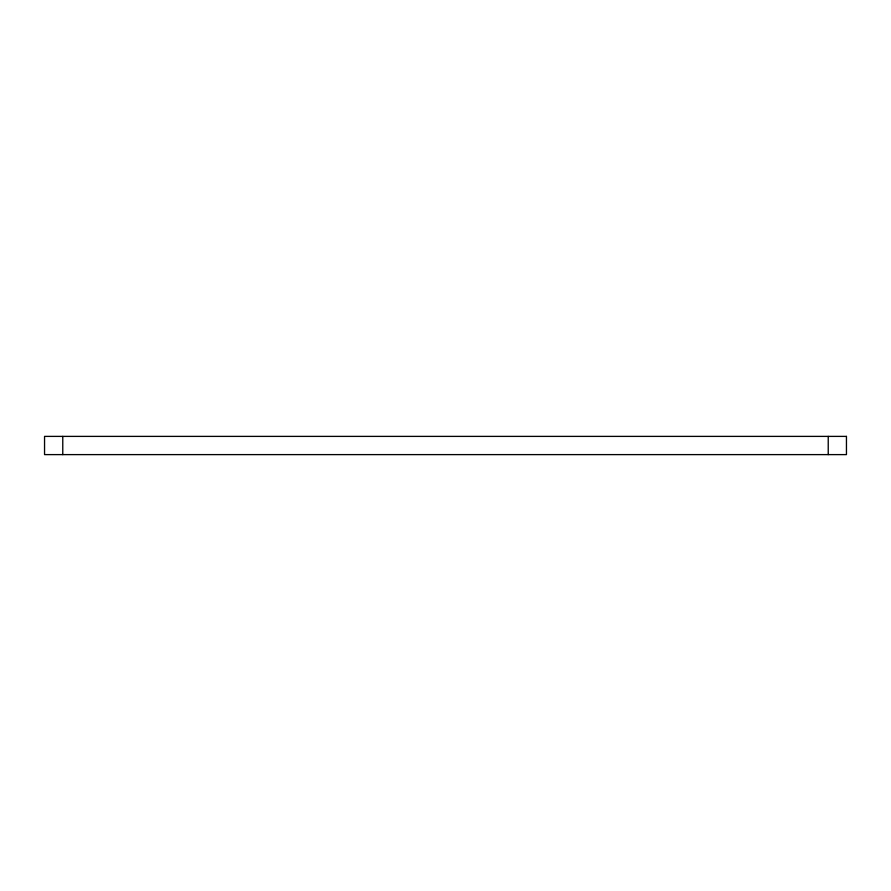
<?xml version="1.0" encoding="UTF-8"?>
<svg xmlns="http://www.w3.org/2000/svg" width="891" height="891" viewBox="0 0 891 891"><rect width="100%" height="100%" fill="white"/><g stroke="black" fill="none" stroke-linecap="round" stroke-linejoin="round"><path stroke-width="1.34" d="M828.229 436.39L828.229 454.61M62.771 436.39L62.771 454.61M846.45 436.39L44.55 436.39L44.55 454.61L846.45 454.61L846.45 436.39"/></g></svg>
